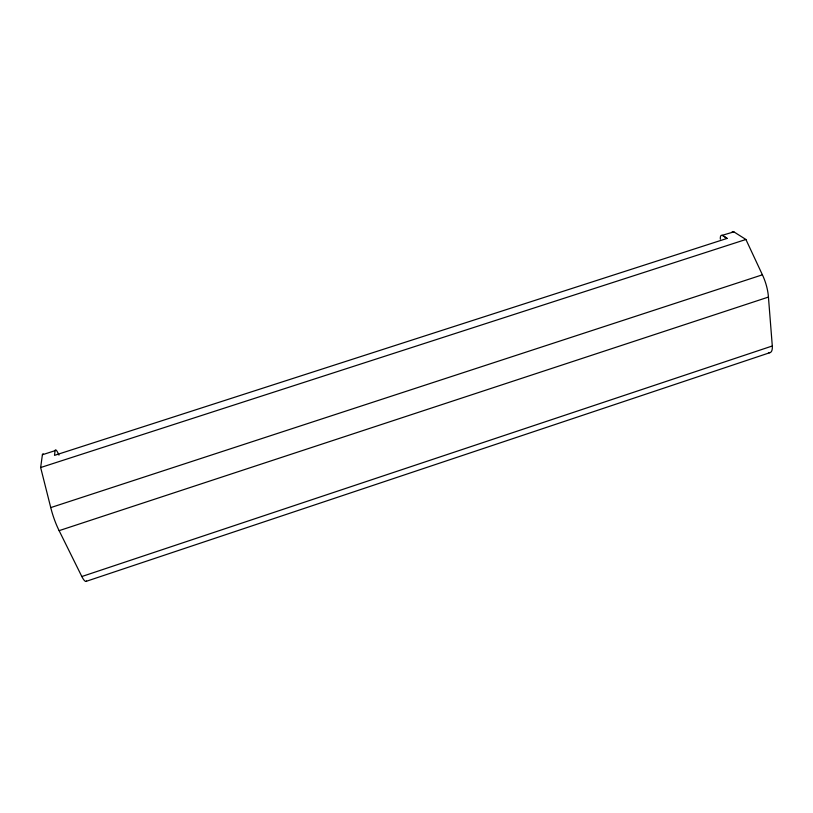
<?xml version="1.0" encoding="UTF-8"?>
<svg xmlns="http://www.w3.org/2000/svg" width="813" height="813" viewBox="0 0 813 813"><rect width="100%" height="100%" fill="white"/><g stroke="black" fill="none" stroke-linecap="round" stroke-linejoin="round"><path stroke-width="1.22" d="M86.595 581.01A12.876 3.12 72.5 0 1 81.828 576.529L59.125 530.655A30.315 7.459 71.7 0 1 50.752 507.597L40.65 467.536L42.398 454.752L55.06 450.676L54.512 455.371L727.076 238.412L722.422 235.353M86.259 581.315L769.901 352.669M81.828 576.529L772.299 345.982L768.437 297.07A28.506 11.951 72 0 0 762.401 274.814L745.907 239.479L733.895 231.868A6.098 2.53 73.4 0 0 731.974 232.193M59.125 530.655L768.437 297.07M50.752 507.597L762.401 274.814M40.65 467.536L745.907 239.479M720.348 239.174A6.098 2.469 73.3 0 1 722.3 235.292L733.895 231.868M722.666 235.485L727.046 238.331M58.973 455.087L57.926 452.861A6.474 1.494 71 0 0 55.06 450.676M42.398 454.752A6.474 1.575 71 0 1 43.445 454.101M772.299 345.982A12.124 5.01 70.5 0 1 768.498 352.547"/></g></svg>
